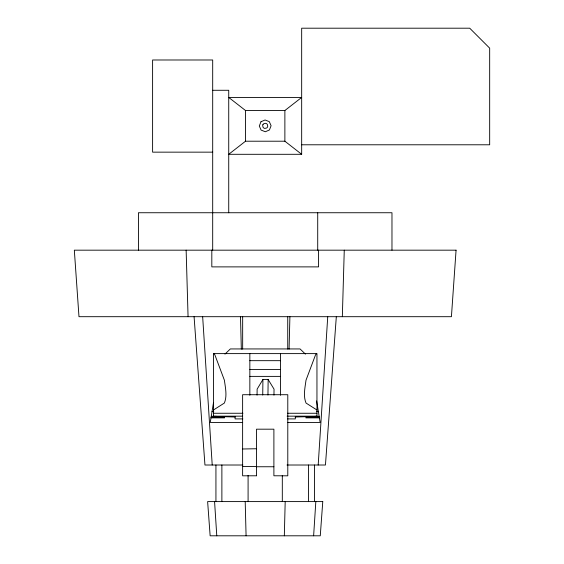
<?xml version="1.0" encoding="UTF-8"?>
<svg xmlns="http://www.w3.org/2000/svg" width="564" height="564" viewBox="0 0 564 564"><rect width="100%" height="100%" fill="white"/><g stroke="black" fill="none" stroke-linecap="round" stroke-linejoin="round"><path stroke-width="0.85" d="M262.732 395.033L262.923 379.509L268.147 379.509L274.041 389.139L273.956 395.131M267.956 395.033L268.147 379.509M257.05 395.131L257.135 389.139L262.923 379.509M284.327 535.8L285.194 501.593M289.071 349.165L289.903 316.693M342.334 316.693L344.266 250.176M313.626 535.8L315.826 501.593M318.188 465.011L327.74 316.693M336.32 316.693L325.449 465.011L286.991 465.011M213.537 402.358L210.252 422.436L242.661 422.436M224.958 354.114L230.352 348.94L300.055 348.94L305.441 354.114M301.669 154.303L284.876 141.212L245.523 141.212L228.73 154.303L301.669 154.303L301.669 28.2L469.713 28.2L489.672 48.151L489.672 144.786L301.669 144.786M284.876 110.523L301.669 97.431L228.73 97.431L245.523 110.523L284.876 110.523L284.876 141.212M213.446 410.007L224.359 403.056C227.341 396.013 225.36 387.595 224.394 380.214L214.835 354.777L213.869 353.614M316.531 353.614L315.565 354.777L306.005 380.214C305.039 387.595 303.058 396.013 306.041 403.056L316.954 410.007M295.317 416.993L316.954 416.451L316.954 353.614L213.446 353.614L213.446 416.451L235.089 416.993M242.619 448.993L256.507 448.747M212.691 90.282L228.73 90.282L228.73 212.741M212.691 152.153L152.604 152.153L152.604 59.988L212.691 59.988L212.691 250.176M249.845 360.671L280.562 360.671M249.845 369.526L280.562 369.526M249.845 376.385L280.562 376.385M212.022 411.607L213.763 411.607M316.637 411.607L318.378 411.607M213.446 413.257L242.908 413.257M287.492 413.257L316.954 413.257M213.446 416.161L242.393 416.161M287.132 416.161L316.954 416.161M211.253 416.324L216.428 416.324M314.832 416.324L319.153 416.324M211.098 417.254L224.183 417.254L224.564 417.861L210.999 417.861M319.302 417.254L306.217 417.254L305.836 417.861L319.4 417.861M242.83 418.904L235.089 418.904L235.089 416.627M287.569 418.904L295.317 418.904L295.317 416.627M287.739 422.436L320.148 422.436L316.63 400.926M242.844 465.011L204.951 465.011L194.079 316.693M242.619 466.506L256.507 466.506M256.507 466.752L273.892 466.752M202.659 316.693L212.219 465.011M214.574 501.593L216.78 535.8M186.141 250.176L188.066 316.693M240.504 316.693L241.329 349.165M245.206 501.593L246.08 535.8M391.973 250.176L391.973 212.741L138.427 212.741L138.427 250.176M318.582 250.176L318.582 266.885L211.817 266.885L211.817 250.176M317.715 212.741L317.715 250.176M314.472 465.011L314.472 501.593M308.529 465.011L308.529 501.593M287.739 316.693L287.739 349.074M282.31 475.466L282.31 501.593M280.562 353.614L280.562 395.279M249.845 353.614L249.845 395.279M248.089 475.466L248.089 501.593M245.523 110.523L245.523 141.212M242.661 316.693L242.661 349.074M221.878 465.011L221.878 501.593M215.934 465.011L215.934 501.593M456.072 250.176L451.419 316.693L78.981 316.693L74.328 250.176L456.072 250.176M322.77 501.593L320.267 535.8L210.139 535.8L207.63 501.593L322.77 501.593M262.986 124.517L262.641 125.427L263.085 127.365L263.853 128.084L264.763 128.423L266.702 127.986L267.421 127.217L267.759 126.301L267.322 124.369L266.546 123.65L265.637 123.304L263.705 123.749L262.986 124.517M260.977 121.761L259.313 126.012L261.097 130.087L265.348 131.75L269.423 129.967L271.087 125.723L269.303 121.641L265.059 119.977L260.977 121.761M256.507 475.783L242.619 475.812L242.619 394.715L287.788 394.715L287.788 475.812L273.892 475.783L273.892 429.183L256.507 429.183L256.507 475.783"/></g></svg>
